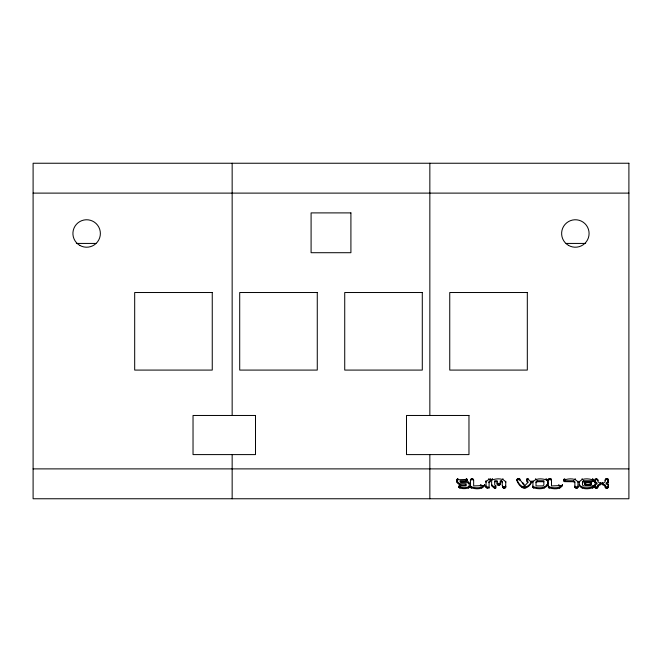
<?xml version="1.0" encoding="UTF-8"?>
<svg xmlns="http://www.w3.org/2000/svg" width="662" height="662" viewBox="0 0 662 662"><rect width="100%" height="100%" fill="white"/><g stroke="black" fill="none" stroke-linecap="round" stroke-linejoin="round"><path stroke-width="0.99" d="M516.981 480.72L516.981 479.751C520.258 488.192 526.919 489.872 531.594 481.58L531.594 482.557C526.919 490.84 520.258 489.16 516.981 480.72L517.055 479.205M579.25 481.233L579.324 485.842C582.461 489.839 589.37 489.127 593.392 487.505L593.409 485.701L593.392 487.505M579.25 482.201C581.824 477.65 589.42 478.518 593.409 480.149L593.409 480.976L592.548 481.638L583.586 481.737L582.461 482.631M594.857 484.079L595.229 487.861L597.546 487.853L597.968 486.09M597.86 487.489L597.968 484.89L600.269 483.947L600.947 482.97L600.269 484.923L597.968 485.858M605.134 480.587L605.622 479.735L606.74 479.453L608.345 480.587M485.941 482.168L486.04 480.802L486.065 487.464L489.094 488.192L489.094 481.696L490.261 480.711M532.811 482.201L532.91 480.844L532.935 487.505C538.976 489.938 550.486 489.483 547.077 479.619M546.977 485.834L547.077 484.468M608.246 481.63L606.243 482.838L606.243 483.806L608.246 482.598L608.345 481.233M608.246 482.598L608.345 479.619M470.434 479.619L470.583 487.505C474.596 489.119 481.944 489.938 484.708 485.527M548.277 479.619L548.426 487.505C552.133 489.11 561.666 490.219 562.551 484.501M495.846 485.925L494.729 485.014L494.729 480.736L497.121 480.736L497.121 484.088L498.097 485.13L499.843 484.898L500.315 483.119M500.191 484.543L500.315 480.753L501.473 480.753L502.566 481.655C501.672 483.864 502.094 490.269 505.669 487.505L505.793 481.233M460.173 481.721L466.28 481.63L467.132 481.034L467.256 479.619L466.28 480.662L460.173 480.753L460.173 481.779L461.282 482.689L468.257 482.78L469.242 483.823M459.056 487.505L458.932 486.09L459.056 487.505C461.745 489.036 466.437 489.044 469.11 487.505L469.242 486.09M469.11 487.505L469.242 482.855M505.669 487.505L505.793 486.09M574.823 482.631L573.664 481.737L564.736 481.638L563.883 480.976L563.767 479.619L565.356 480.761L573.664 480.761L574.823 481.655L574.947 487.522L577.057 488.101L577.909 487.505L578.034 486.09M577.909 487.505L578.034 481.233M591.414 484.27L591.414 483.384C589.635 482.06 586.275 482.052 584.505 483.384L584.505 484.27C586.292 485.585 589.627 485.577 591.414 484.27L591.414 482.408L591.414 483.301C589.627 484.609 586.292 484.617 584.505 483.301L584.372 482.855L584.372 483.823M605.134 487.058L606.061 488.109L607.36 488.101L608.212 487.505L608.345 486.09M608.212 487.505L608.246 484.079L608.345 485.436M456.946 480.587L457.417 478.816L457.078 480.149M458.932 487.058L459.916 486.016L466.031 485.925L466.031 483.988L459.875 483.889L456.946 481.233M470.434 480.587L470.566 479.172M491.651 479.172L491.626 485.834L493.893 487.803L495.846 488.184L495.846 485.701M548.277 480.587L548.748 478.816L548.409 480.149M563.892 479.172L563.883 480.976M594.881 479.172L594.857 482.598L596.859 483.806L596.859 482.838L594.757 481.233M593.409 480.976L593.524 479.619M605.134 485.858L602.834 484.923L602.155 483.947L605.134 481.779L605.134 479.619M489.094 482.664L490.261 481.688L490.261 478.485M486.04 481.779L488.316 479.801L490.261 479.453M532.91 481.812C536.063 477.823 542.948 478.477 546.961 480.149L547.077 480.587M546.977 484.865C543.825 488.854 536.956 488.167 532.935 486.537L532.811 486.09M594.857 485.047L596.859 483.806M517.055 480.173C520.522 477.393 522.608 484.559 524.627 485.925L527.904 482.457L527.904 481.489L526.878 480.753M594.757 486.09L596.363 487.224L597.86 486.512M484.609 484.898C481.431 488.846 474.596 488.167 470.583 486.537L470.45 486.09M593.409 486.669L591.936 485.908L583.586 485.908L582.461 485.014L582.461 481.655L583.586 480.761L591.936 480.761L593.409 480.008M470.566 480.149L472.668 479.536L473.661 480.554M491.651 480.149C495.656 478.51 503.145 477.674 505.793 482.201M563.892 480.149C567.872 478.535 575.468 477.65 578.034 482.201M594.881 480.149L596.958 479.52L597.968 480.587M459.056 486.537C461.745 488.059 466.437 488.068 469.11 486.537M497.121 483.119L498.097 484.162L500.191 483.574M502.566 486.098L503.509 487.133L505.669 486.537M574.823 486.123L576.428 487.224L577.909 486.537M579.25 484.468C581.815 489.028 589.403 488.126 593.392 486.537M605.134 486.09L606.061 487.133L608.212 486.537M537.13 480.753L536.021 481.655L536.021 485.925L542.757 485.925L543.866 485.014L543.866 480.753L537.13 480.753L537.13 481.721L536.021 482.631M473.661 480.48L473.661 485.925L484.708 485.478M562.551 485.478L551.504 485.925L551.504 479.578M548.293 486.09L548.426 486.537C552.439 488.167 559.274 488.846 562.452 484.898L562.452 485.867M457.417 479.784L465.659 479.453L467.256 480.587M548.748 479.784L550.511 479.536L551.504 480.554M526.878 479.462L528.83 479.842L531.594 482.557M33.1 193.114L628.9 193.114M76.345 243.434L95.907 243.434M566.093 243.434L585.655 243.434M33.1 468.886L628.9 468.886M494.729 481.713L497.121 481.713M500.315 481.721L501.473 481.721L502.566 482.631M537.13 481.721L543.866 481.721M466.031 484.956C462.548 486.032 455.473 484.774 456.946 479.619M491.527 484.468L493.893 486.835L495.846 487.207M485.941 486.049L486.909 487.091L489.094 487.224M606.243 483.806L608.246 485.047M527.904 482.457L526.878 481.721L526.878 478.494M522.814 482.639L524.023 484.179M600.947 483.947L597.968 481.779L597.968 479.619M608.229 479.18L608.229 480.149M607.948 481.986L607.948 482.954M607.873 478.816L607.873 479.784M607.873 486.893L607.873 487.861M607.352 478.568L607.352 479.536M607.36 487.133L607.36 488.101M606.74 478.485L606.74 479.453M606.74 487.224L606.74 488.192M606.144 478.552L606.144 479.52M606.061 487.133L606.061 488.109M605.622 478.767L605.622 479.735M605.556 486.884L605.556 487.853M605.242 487.489L605.134 484.89L602.834 483.947L602.155 482.97L602.155 483.947M602.362 482.524L602.304 484.402M600.798 482.457L600.798 484.402M597.546 486.884L597.546 487.853M597.041 487.133L597.041 488.109M596.958 478.552L596.958 479.52M596.363 478.485L596.363 479.453M596.363 487.224L596.363 488.192M595.726 478.576L595.726 479.545M595.726 487.133L595.726 488.101M595.229 485.916L595.229 487.861M595.146 481.009L595.146 482.954M594.857 480.653L594.857 482.598M594.881 486.537L594.881 487.505M593.409 479.18L593.409 480.149M593.061 480.389L593.061 481.357M593.061 485.312L593.061 486.289M593.053 486.893L593.053 487.861M592.531 478.568L592.531 479.536M592.548 480.67L592.548 481.638M592.54 487.133L592.54 488.101M591.075 482.052L591.075 483.02M591.075 483.657L591.075 484.625M590.562 481.804L590.562 482.78M590.562 483.897L590.562 484.865M585.349 481.804L585.349 482.78M585.349 483.897L585.349 484.865M584.844 483.657L584.844 484.625M584.505 483.301L584.505 484.27M583.586 480.761L583.586 481.737M582.155 478.576L582.155 479.545M582.155 487.124L582.155 488.101M577.57 486.893L577.57 487.861M577.057 487.133L577.057 488.101M576.428 487.224L576.428 488.192M575.799 487.133L575.799 488.101M575.286 486.893L575.286 487.869M575.137 478.576L575.137 479.545M574.947 486.553L574.947 487.522M573.664 480.761L573.664 481.737M564.736 478.576L564.736 479.545M564.736 480.67L564.736 481.638M564.223 480.389L564.223 481.357M559.647 487.124L559.647 488.093M558.827 484.501L558.827 485.478M551.388 479.156L551.388 480.124M551.032 478.8L551.032 479.776M550.511 478.56L550.511 479.536M549.882 478.485L549.882 479.453M549.253 478.576L549.253 479.545M549.27 487.133L549.27 488.101M548.765 486.893L548.765 487.861M548.426 486.537L548.426 487.505M546.961 479.18L546.961 480.149M546.092 478.568L546.092 479.536M544.156 487.124L544.156 488.093M535.732 478.576L535.732 479.553M533.779 487.133L533.779 488.101M533.274 486.893L533.274 487.861M532.935 486.537L532.935 487.505M531.197 480.926L531.197 481.895M528.276 478.576L528.276 479.553M527.614 478.485L527.614 479.453M525.752 487.025L525.752 488.002M524.627 484.948L524.627 485.925M524.693 487.182L524.693 488.159M523.625 487.083L523.625 488.051M522.715 486.818L522.715 487.786M521.97 486.396L521.97 487.364M520.092 480.132L519.711 478.816L519.711 479.793M519.198 478.576L519.198 479.553M518.536 478.485L518.536 479.453M517.916 478.56L517.916 479.536M517.394 478.808L517.394 479.776M505.329 486.893L505.329 487.861M504.816 487.133L504.816 488.101M504.187 487.224L504.187 488.192M503.509 487.133L503.509 488.101M503.012 486.884L503.012 487.853M502.872 478.576L502.872 479.553M502.698 486.52L502.698 487.497M501.473 480.753L501.473 481.721M499.843 483.93L499.843 484.898M499.338 483.194L499.338 485.138M498.726 484.253L498.726 485.221M498.097 483.194L498.097 485.13M497.592 483.922L497.592 484.89M497.253 483.566L497.253 484.534M495.11 487.207L495.11 488.184M495.044 487.207L495.044 488.184M494.423 487.116L494.423 488.084M492.495 478.576L492.495 479.545M489.152 481.622L489.152 482.59M488.862 478.543L488.862 479.511M487.546 487.182L487.546 488.159M486.909 487.091L486.909 488.068M486.413 486.851L486.413 487.82M486.065 486.496L486.065 487.464M484.708 484.501L484.609 485.867M481.804 487.124L481.804 488.093M480.984 484.501L480.984 485.478M480.405 484.948L480.405 485.925M473.545 479.156L473.545 480.124M472.668 478.56L472.668 479.536M472.039 478.485L472.039 479.453M471.41 478.576L471.41 479.545M471.427 487.133L471.427 488.101M470.922 486.893L470.922 487.861M470.583 486.537L470.583 487.505M468.77 482.052L468.77 483.02M468.77 486.893L468.77 487.861M468.257 481.804L468.257 482.78M468.257 487.133L468.257 488.101M467.132 481.034L466.793 478.816L466.793 479.784M466.793 480.422L466.793 481.39M466.271 478.568L466.271 479.536M466.28 480.662L466.28 481.63M459.916 487.133L459.916 488.101M459.875 483.889L459.875 484.857M459.411 485.287L459.411 486.256M459.411 486.893L459.411 487.861M457.922 478.576L457.922 479.545M457.045 481.63L457.045 482.598M429.845 163.241L429.845 415.471M429.845 454.595L429.845 498.759M232.155 163.241L232.155 415.471M232.155 454.595L232.155 498.759M628.9 163.241L33.1 163.241L33.1 498.759L628.9 498.759L628.9 163.241M350.91 212.899L311.09 212.899L311.09 252.71L350.91 252.71L350.91 212.899M212.254 292.521L134.684 292.521L134.684 370.083L212.254 370.083L212.254 292.521M317.272 292.521L239.71 292.521L239.71 370.083L317.272 370.083L317.272 292.521M422.29 292.521L344.728 292.521L344.728 370.083L422.29 370.083L422.29 292.521M527.316 292.521L449.746 292.521L449.746 370.083L527.316 370.083L527.316 292.521M255.499 415.471L193.031 415.471L193.031 454.595L255.499 454.595L255.499 415.471M468.969 415.471L406.501 415.471L406.501 454.595L468.969 454.595L468.969 415.471M568.493 245.379A13.728 13.728 0 0 0 589.089 233.487A13.728 13.728 0 0 0 568.493 221.596A13.728 13.728 0 0 0 568.493 245.379M79.779 245.379A13.728 13.728 0 0 0 100.367 233.487A13.728 13.728 0 0 0 79.779 221.596A13.728 13.728 0 0 0 79.779 245.379"/></g></svg>
